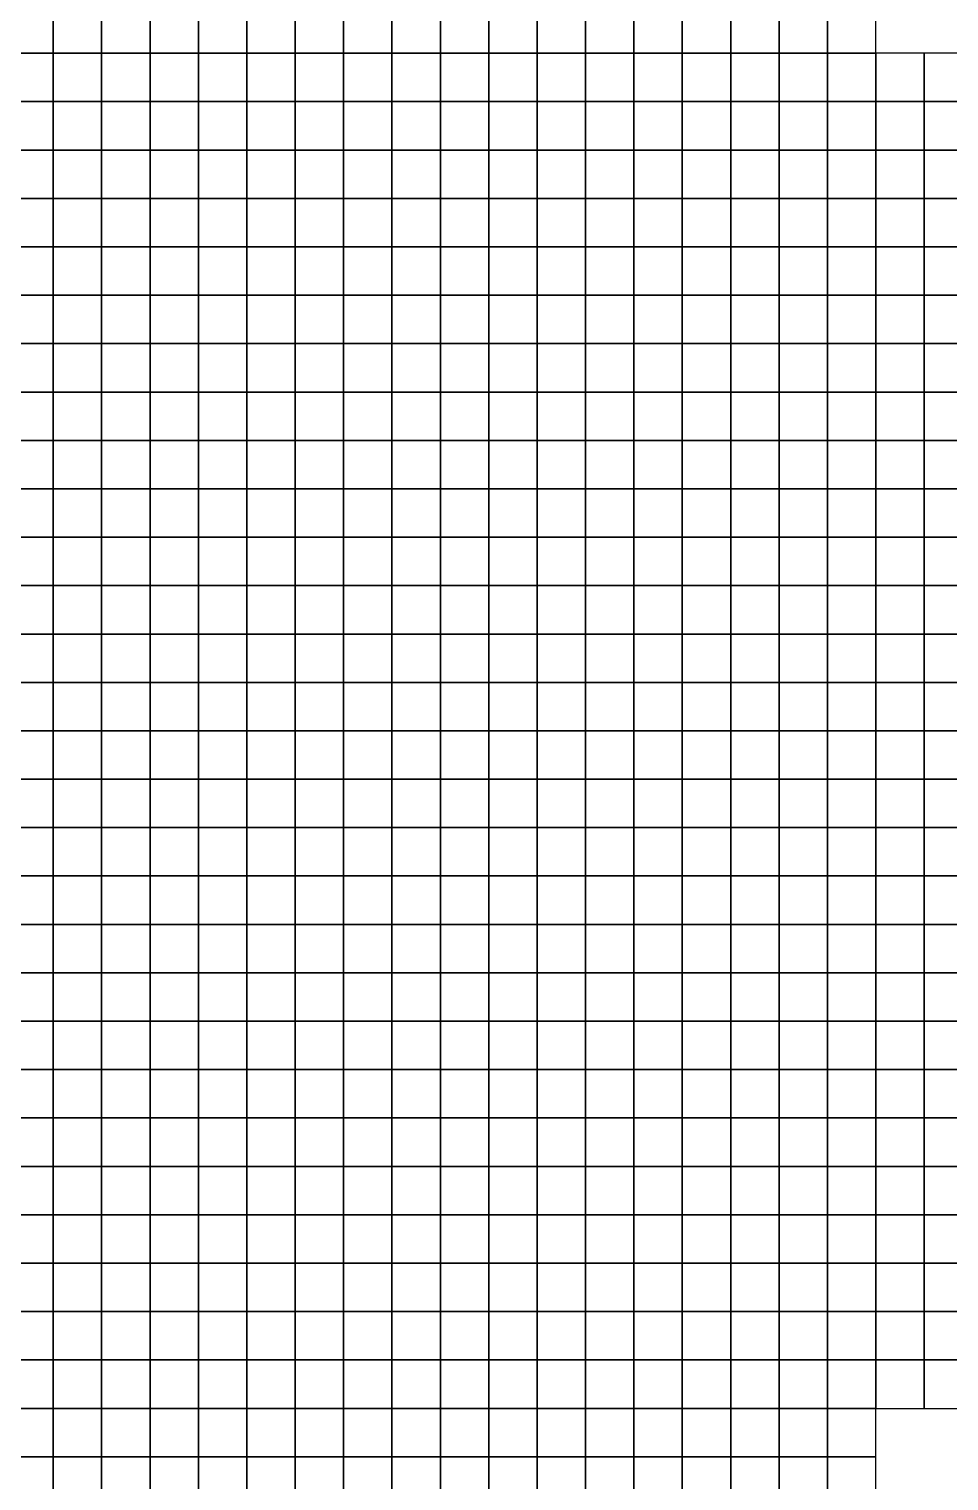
# Model space of a CAD drawing. Extents: x -2.8 to 74.5, y -0.2 to 18.4.
# Drawn here: x 14.27 to 18.07, y 5.9 to 11.9 of the extents above; entities that cross this region are included whole.
import ezdxf

# ---------------------------------------------------------------- set-up
doc = ezdxf.new("R2010")
doc.units = 0
doc.header["$MEASUREMENT"] = 0
doc.layers.add('layer_elements', color=7, linetype='Continuous')

msp = doc.modelspace()

# ---------------------------------------------------------------- linework, layer by layer
at = {"layer": 'layer_elements', "color": 171, "true_color": 0x8080ff}
for points in [[(14.17, 11.8), (14.37, 11.8), (14.37, 12), (14.17, 12)], [(14.37, 11.8), (14.57, 11.8), (14.57, 12), (14.37, 12)], [(14.57, 11.8), (14.77, 11.8), (14.77, 12), (14.57, 12)], [(14.77, 11.8), (14.97, 11.8), (14.97, 12), (14.77, 12)], [(14.97, 11.8), (15.17, 11.8), (15.17, 12), (14.97, 12)], [(15.17, 11.8), (15.37, 11.8), (15.37, 12), (15.17, 12)], [(15.37, 11.8), (15.57, 11.8), (15.57, 12), (15.37, 12)], [(15.57, 11.8), (15.77, 11.8), (15.77, 12), (15.57, 12)], [(15.77, 11.8), (15.97, 11.8), (15.97, 12), (15.77, 12)], [(15.97, 11.8), (16.17, 11.8), (16.17, 12), (15.97, 12)], [(16.17, 11.8), (16.37, 11.8), (16.37, 12), (16.17, 12)], [(16.37, 11.8), (16.57, 11.8), (16.57, 12), (16.37, 12)], [(16.57, 11.8), (16.77, 11.8), (16.77, 12), (16.57, 12)], [(16.77, 11.8), (16.97, 11.8), (16.97, 12), (16.77, 12)], [(14.17, 11.6), (14.37, 11.6), (14.37, 11.8), (14.17, 11.8)], [(14.37, 11.6), (14.57, 11.6), (14.57, 11.8), (14.37, 11.8)], [(14.57, 11.6), (14.77, 11.6), (14.77, 11.8), (14.57, 11.8)], [(14.77, 11.6), (14.97, 11.6), (14.97, 11.8), (14.77, 11.8)], [(14.97, 11.6), (15.17, 11.6), (15.17, 11.8), (14.97, 11.8)], [(15.17, 11.6), (15.37, 11.6), (15.37, 11.8), (15.17, 11.8)], [(15.37, 11.6), (15.57, 11.6), (15.57, 11.8), (15.37, 11.8)], [(15.57, 11.6), (15.77, 11.6), (15.77, 11.8), (15.57, 11.8)], [(15.77, 11.6), (15.97, 11.6), (15.97, 11.8), (15.77, 11.8)], [(15.97, 11.6), (16.17, 11.6), (16.17, 11.8), (15.97, 11.8)], [(16.17, 11.6), (16.37, 11.6), (16.37, 11.8), (16.17, 11.8)], [(16.37, 11.6), (16.57, 11.6), (16.57, 11.8), (16.37, 11.8)], [(16.57, 11.6), (16.77, 11.6), (16.77, 11.8), (16.57, 11.8)], [(16.77, 11.6), (16.97, 11.6), (16.97, 11.8), (16.77, 11.8)], [(14.17, 11.4), (14.37, 11.4), (14.37, 11.6), (14.17, 11.6)], [(14.37, 11.4), (14.57, 11.4), (14.57, 11.6), (14.37, 11.6)], [(14.57, 11.4), (14.77, 11.4), (14.77, 11.6), (14.57, 11.6)], [(14.77, 11.4), (14.97, 11.4), (14.97, 11.6), (14.77, 11.6)], [(14.97, 11.4), (15.17, 11.4), (15.17, 11.6), (14.97, 11.6)], [(15.17, 11.4), (15.37, 11.4), (15.37, 11.6), (15.17, 11.6)], [(15.37, 11.4), (15.57, 11.4), (15.57, 11.6), (15.37, 11.6)], [(15.57, 11.4), (15.77, 11.4), (15.77, 11.6), (15.57, 11.6)], [(15.77, 11.4), (15.97, 11.4), (15.97, 11.6), (15.77, 11.6)], [(15.97, 11.4), (16.17, 11.4), (16.17, 11.6), (15.97, 11.6)], [(16.17, 11.4), (16.37, 11.4), (16.37, 11.6), (16.17, 11.6)], [(16.37, 11.4), (16.57, 11.4), (16.57, 11.6), (16.37, 11.6)], [(16.57, 11.4), (16.77, 11.4), (16.77, 11.6), (16.57, 11.6)], [(16.77, 11.4), (16.97, 11.4), (16.97, 11.6), (16.77, 11.6)], [(14.17, 11.2), (14.37, 11.2), (14.37, 11.4), (14.17, 11.4)], [(14.37, 11.2), (14.57, 11.2), (14.57, 11.4), (14.37, 11.4)], [(14.57, 11.2), (14.77, 11.2), (14.77, 11.4), (14.57, 11.4)], [(14.77, 11.2), (14.97, 11.2), (14.97, 11.4), (14.77, 11.4)], [(14.97, 11.2), (15.17, 11.2), (15.17, 11.4), (14.97, 11.4)], [(15.17, 11.2), (15.37, 11.2), (15.37, 11.4), (15.17, 11.4)], [(15.37, 11.2), (15.57, 11.2), (15.57, 11.4), (15.37, 11.4)], [(15.57, 11.2), (15.77, 11.2), (15.77, 11.4), (15.57, 11.4)], [(15.77, 11.2), (15.97, 11.2), (15.97, 11.4), (15.77, 11.4)], [(15.97, 11.2), (16.17, 11.2), (16.17, 11.4), (15.97, 11.4)], [(16.17, 11.2), (16.37, 11.2), (16.37, 11.4), (16.17, 11.4)], [(16.37, 11.2), (16.57, 11.2), (16.57, 11.4), (16.37, 11.4)], [(16.57, 11.2), (16.77, 11.2), (16.77, 11.4), (16.57, 11.4)], [(16.77, 11.2), (16.97, 11.2), (16.97, 11.4), (16.77, 11.4)], [(14.17, 11), (14.37, 11), (14.37, 11.2), (14.17, 11.2)], [(14.37, 11), (14.57, 11), (14.57, 11.2), (14.37, 11.2)], [(14.57, 11), (14.77, 11), (14.77, 11.2), (14.57, 11.2)], [(14.77, 11), (14.97, 11), (14.97, 11.2), (14.77, 11.2)], [(14.97, 11), (15.17, 11), (15.17, 11.2), (14.97, 11.2)], [(15.17, 11), (15.37, 11), (15.37, 11.2), (15.17, 11.2)], [(15.37, 11), (15.57, 11), (15.57, 11.2), (15.37, 11.2)], [(15.57, 11), (15.77, 11), (15.77, 11.2), (15.57, 11.2)], [(15.77, 11), (15.97, 11), (15.97, 11.2), (15.77, 11.2)], [(15.97, 11), (16.17, 11), (16.17, 11.2), (15.97, 11.2)], [(16.17, 11), (16.37, 11), (16.37, 11.2), (16.17, 11.2)], [(16.37, 11), (16.57, 11), (16.57, 11.2), (16.37, 11.2)], [(16.57, 11), (16.77, 11), (16.77, 11.2), (16.57, 11.2)], [(16.77, 11), (16.97, 11), (16.97, 11.2), (16.77, 11.2)], [(14.17, 10.8), (14.37, 10.8), (14.37, 11), (14.17, 11)], [(14.37, 10.8), (14.57, 10.8), (14.57, 11), (14.37, 11)], [(14.57, 10.8), (14.77, 10.8), (14.77, 11), (14.57, 11)], [(14.77, 10.8), (14.97, 10.8), (14.97, 11), (14.77, 11)], [(14.97, 10.8), (15.17, 10.8), (15.17, 11), (14.97, 11)], [(15.17, 10.8), (15.37, 10.8), (15.37, 11), (15.17, 11)], [(15.37, 10.8), (15.57, 10.8), (15.57, 11), (15.37, 11)], [(15.57, 10.8), (15.77, 10.8), (15.77, 11), (15.57, 11)], [(15.77, 10.8), (15.97, 10.8), (15.97, 11), (15.77, 11)], [(15.97, 10.8), (16.17, 10.8), (16.17, 11), (15.97, 11)], [(16.17, 10.8), (16.37, 10.8), (16.37, 11), (16.17, 11)], [(16.37, 10.8), (16.57, 10.8), (16.57, 11), (16.37, 11)], [(16.57, 10.8), (16.77, 10.8), (16.77, 11), (16.57, 11)], [(16.77, 10.8), (16.97, 10.8), (16.97, 11), (16.77, 11)], [(16.97, 10.8), (17.17, 10.8), (17.17, 11), (16.97, 11)], [(14.17, 10.6), (14.37, 10.6), (14.37, 10.8), (14.17, 10.8)], [(14.37, 10.6), (14.57, 10.6), (14.57, 10.8), (14.37, 10.8)], [(14.57, 10.6), (14.77, 10.6), (14.77, 10.8), (14.57, 10.8)], [(14.77, 10.6), (14.97, 10.6), (14.97, 10.8), (14.77, 10.8)], [(14.97, 10.6), (15.17, 10.6), (15.17, 10.8), (14.97, 10.8)], [(15.17, 10.6), (15.37, 10.6), (15.37, 10.8), (15.17, 10.8)], [(15.37, 10.6), (15.57, 10.6), (15.57, 10.8), (15.37, 10.8)], [(15.57, 10.6), (15.77, 10.6), (15.77, 10.8), (15.57, 10.8)], [(15.77, 10.6), (15.97, 10.6), (15.97, 10.8), (15.77, 10.8)], [(15.97, 10.6), (16.17, 10.6), (16.17, 10.8), (15.97, 10.8)], [(16.17, 10.6), (16.37, 10.6), (16.37, 10.8), (16.17, 10.8)], [(16.37, 10.6), (16.57, 10.6), (16.57, 10.8), (16.37, 10.8)], [(16.57, 10.6), (16.77, 10.6), (16.77, 10.8), (16.57, 10.8)], [(16.77, 10.6), (16.97, 10.6), (16.97, 10.8), (16.77, 10.8)], [(16.97, 10.6), (17.17, 10.6), (17.17, 10.8), (16.97, 10.8)], [(14.17, 10.4), (14.37, 10.4), (14.37, 10.6), (14.17, 10.6)], [(14.37, 10.4), (14.57, 10.4), (14.57, 10.6), (14.37, 10.6)], [(14.57, 10.4), (14.77, 10.4), (14.77, 10.6), (14.57, 10.6)], [(14.77, 10.4), (14.97, 10.4), (14.97, 10.6), (14.77, 10.6)], [(14.97, 10.4), (15.17, 10.4), (15.17, 10.6), (14.97, 10.6)], [(15.17, 10.4), (15.37, 10.4), (15.37, 10.6), (15.17, 10.6)], [(15.37, 10.4), (15.57, 10.4), (15.57, 10.6), (15.37, 10.6)], [(15.57, 10.4), (15.77, 10.4), (15.77, 10.6), (15.57, 10.6)], [(15.77, 10.4), (15.97, 10.4), (15.97, 10.6), (15.77, 10.6)], [(15.97, 10.4), (16.17, 10.4), (16.17, 10.6), (15.97, 10.6)], [(16.17, 10.4), (16.37, 10.4), (16.37, 10.6), (16.17, 10.6)], [(16.37, 10.4), (16.57, 10.4), (16.57, 10.6), (16.37, 10.6)], [(16.57, 10.4), (16.77, 10.4), (16.77, 10.6), (16.57, 10.6)], [(16.77, 10.4), (16.97, 10.4), (16.97, 10.6), (16.77, 10.6)], [(16.97, 10.4), (17.17, 10.4), (17.17, 10.6), (16.97, 10.6)], [(17.17, 10.4), (17.37, 10.4), (17.37, 10.6), (17.17, 10.6)], [(17.37, 10.4), (17.57, 10.4), (17.57, 10.6), (17.37, 10.6)], [(17.57, 10.4), (17.77, 10.4), (17.77, 10.6), (17.57, 10.6)], [(17.77, 10.4), (17.97, 10.4), (17.97, 10.6), (17.77, 10.6)], [(17.97, 10.4), (18.17, 10.4), (18.17, 10.6), (17.97, 10.6)], [(14.17, 10.2), (14.37, 10.2), (14.37, 10.4), (14.17, 10.4)], [(14.37, 10.2), (14.57, 10.2), (14.57, 10.4), (14.37, 10.4)], [(14.57, 10.2), (14.77, 10.2), (14.77, 10.4), (14.57, 10.4)], [(14.77, 10.2), (14.97, 10.2), (14.97, 10.4), (14.77, 10.4)], [(14.97, 10.2), (15.17, 10.2), (15.17, 10.4), (14.97, 10.4)], [(15.17, 10.2), (15.37, 10.2), (15.37, 10.4), (15.17, 10.4)], [(15.37, 10.2), (15.57, 10.2), (15.57, 10.4), (15.37, 10.4)], [(15.57, 10.2), (15.77, 10.2), (15.77, 10.4), (15.57, 10.4)], [(15.77, 10.2), (15.97, 10.2), (15.97, 10.4), (15.77, 10.4)], [(15.97, 10.2), (16.17, 10.2), (16.17, 10.4), (15.97, 10.4)], [(16.17, 10.2), (16.37, 10.2), (16.37, 10.4), (16.17, 10.4)], [(16.37, 10.2), (16.57, 10.2), (16.57, 10.4), (16.37, 10.4)], [(16.57, 10.2), (16.77, 10.2), (16.77, 10.4), (16.57, 10.4)], [(16.77, 10.2), (16.97, 10.2), (16.97, 10.4), (16.77, 10.4)], [(16.97, 10.2), (17.17, 10.2), (17.17, 10.4), (16.97, 10.4)], [(17.17, 10.2), (17.37, 10.2), (17.37, 10.4), (17.17, 10.4)], [(17.37, 10.2), (17.57, 10.2), (17.57, 10.4), (17.37, 10.4)], [(17.57, 10.2), (17.77, 10.2), (17.77, 10.4), (17.57, 10.4)], [(17.77, 10.2), (17.97, 10.2), (17.97, 10.4), (17.77, 10.4)], [(17.97, 10.2), (18.17, 10.2), (18.17, 10.4), (17.97, 10.4)], [(14.17, 10), (14.37, 10), (14.37, 10.2), (14.17, 10.2)], [(14.37, 10), (14.57, 10), (14.57, 10.2), (14.37, 10.2)], [(14.57, 10), (14.77, 10), (14.77, 10.2), (14.57, 10.2)], [(14.77, 10), (14.97, 10), (14.97, 10.2), (14.77, 10.2)], [(14.97, 10), (15.17, 10), (15.17, 10.2), (14.97, 10.2)], [(15.17, 10), (15.37, 10), (15.37, 10.2), (15.17, 10.2)], [(15.37, 10), (15.57, 10), (15.57, 10.2), (15.37, 10.2)], [(15.57, 10), (15.77, 10), (15.77, 10.2), (15.57, 10.2)], [(15.77, 10), (15.97, 10), (15.97, 10.2), (15.77, 10.2)], [(15.97, 10), (16.17, 10), (16.17, 10.2), (15.97, 10.2)], [(16.17, 10), (16.37, 10), (16.37, 10.2), (16.17, 10.2)], [(16.37, 10), (16.57, 10), (16.57, 10.2), (16.37, 10.2)], [(16.57, 10), (16.77, 10), (16.77, 10.2), (16.57, 10.2)], [(16.77, 10), (16.97, 10), (16.97, 10.2), (16.77, 10.2)], [(16.97, 10), (17.17, 10), (17.17, 10.2), (16.97, 10.2)], [(17.17, 10), (17.37, 10), (17.37, 10.2), (17.17, 10.2)], [(17.37, 10), (17.57, 10), (17.57, 10.2), (17.37, 10.2)], [(17.57, 10), (17.77, 10), (17.77, 10.2), (17.57, 10.2)], [(17.77, 10), (17.97, 10), (17.97, 10.2), (17.77, 10.2)], [(17.97, 10), (18.17, 10), (18.17, 10.2), (17.97, 10.2)], [(14.17, 9.8), (14.37, 9.8), (14.37, 10), (14.17, 10)], [(14.37, 9.8), (14.57, 9.8), (14.57, 10), (14.37, 10)], [(14.57, 9.8), (14.77, 9.8), (14.77, 10), (14.57, 10)], [(14.77, 9.8), (14.97, 9.8), (14.97, 10), (14.77, 10)], [(14.97, 9.8), (15.17, 9.8), (15.17, 10), (14.97, 10)], [(15.17, 9.8), (15.37, 9.8), (15.37, 10), (15.17, 10)], [(15.37, 9.8), (15.57, 9.8), (15.57, 10), (15.37, 10)], [(15.57, 9.8), (15.77, 9.8), (15.77, 10), (15.57, 10)], [(15.77, 9.8), (15.97, 9.8), (15.97, 10), (15.77, 10)], [(15.97, 9.8), (16.17, 9.8), (16.17, 10), (15.97, 10)], [(16.17, 9.8), (16.37, 9.8), (16.37, 10), (16.17, 10)], [(16.37, 9.8), (16.57, 9.8), (16.57, 10), (16.37, 10)], [(16.57, 9.8), (16.77, 9.8), (16.77, 10), (16.57, 10)], [(16.77, 9.8), (16.97, 9.8), (16.97, 10), (16.77, 10)], [(16.97, 9.8), (17.17, 9.8), (17.17, 10), (16.97, 10)], [(17.17, 9.8), (17.37, 9.8), (17.37, 10), (17.17, 10)], [(17.37, 9.8), (17.57, 9.8), (17.57, 10), (17.37, 10)], [(17.57, 9.8), (17.77, 9.8), (17.77, 10), (17.57, 10)], [(17.77, 9.8), (17.97, 9.8), (17.97, 10), (17.77, 10)], [(17.97, 9.8), (18.17, 9.8), (18.17, 10), (17.97, 10)], [(14.17, 9.6), (14.37, 9.6), (14.37, 9.8), (14.17, 9.8)], [(14.37, 9.6), (14.57, 9.6), (14.57, 9.8), (14.37, 9.8)], [(14.57, 9.6), (14.77, 9.6), (14.77, 9.8), (14.57, 9.8)], [(14.77, 9.6), (14.97, 9.6), (14.97, 9.8), (14.77, 9.8)], [(14.97, 9.6), (15.17, 9.6), (15.17, 9.8), (14.97, 9.8)], [(15.17, 9.6), (15.37, 9.6), (15.37, 9.8), (15.17, 9.8)], [(15.37, 9.6), (15.57, 9.6), (15.57, 9.8), (15.37, 9.8)], [(15.57, 9.6), (15.77, 9.6), (15.77, 9.8), (15.57, 9.8)], [(15.77, 9.6), (15.97, 9.6), (15.97, 9.8), (15.77, 9.8)], [(15.97, 9.6), (16.17, 9.6), (16.17, 9.8), (15.97, 9.8)], [(16.17, 9.6), (16.37, 9.6), (16.37, 9.8), (16.17, 9.8)], [(16.37, 9.6), (16.57, 9.6), (16.57, 9.8), (16.37, 9.8)], [(16.57, 9.6), (16.77, 9.6), (16.77, 9.8), (16.57, 9.8)], [(16.77, 9.6), (16.97, 9.6), (16.97, 9.8), (16.77, 9.8)], [(16.97, 9.6), (17.17, 9.6), (17.17, 9.8), (16.97, 9.8)], [(17.17, 9.6), (17.37, 9.6), (17.37, 9.8), (17.17, 9.8)], [(17.37, 9.6), (17.57, 9.6), (17.57, 9.8), (17.37, 9.8)], [(17.57, 9.6), (17.77, 9.6), (17.77, 9.8), (17.57, 9.8)], [(17.77, 9.6), (17.97, 9.6), (17.97, 9.8), (17.77, 9.8)], [(17.97, 9.6), (18.17, 9.6), (18.17, 9.8), (17.97, 9.8)], [(14.17, 9.4), (14.37, 9.4), (14.37, 9.6), (14.17, 9.6)], [(14.37, 9.4), (14.57, 9.4), (14.57, 9.6), (14.37, 9.6)], [(14.57, 9.4), (14.77, 9.4), (14.77, 9.6), (14.57, 9.6)], [(14.77, 9.4), (14.97, 9.4), (14.97, 9.6), (14.77, 9.6)], [(14.97, 9.4), (15.17, 9.4), (15.17, 9.6), (14.97, 9.6)], [(15.17, 9.4), (15.37, 9.4), (15.37, 9.6), (15.17, 9.6)], [(15.37, 9.4), (15.57, 9.4), (15.57, 9.6), (15.37, 9.6)], [(15.57, 9.4), (15.77, 9.4), (15.77, 9.6), (15.57, 9.6)], [(15.77, 9.4), (15.97, 9.4), (15.97, 9.6), (15.77, 9.6)], [(15.97, 9.4), (16.17, 9.4), (16.17, 9.6), (15.97, 9.6)], [(16.17, 9.4), (16.37, 9.4), (16.37, 9.6), (16.17, 9.6)], [(16.37, 9.4), (16.57, 9.4), (16.57, 9.6), (16.37, 9.6)], [(16.57, 9.4), (16.77, 9.4), (16.77, 9.6), (16.57, 9.6)], [(16.77, 9.4), (16.97, 9.4), (16.97, 9.6), (16.77, 9.6)], [(16.97, 9.4), (17.17, 9.4), (17.17, 9.6), (16.97, 9.6)], [(17.17, 9.4), (17.37, 9.4), (17.37, 9.6), (17.17, 9.6)], [(17.37, 9.4), (17.57, 9.4), (17.57, 9.6), (17.37, 9.6)], [(17.57, 9.4), (17.77, 9.4), (17.77, 9.6), (17.57, 9.6)], [(17.77, 9.4), (17.97, 9.4), (17.97, 9.6), (17.77, 9.6)], [(17.97, 9.4), (18.17, 9.4), (18.17, 9.6), (17.97, 9.6)], [(14.17, 9.2), (14.37, 9.2), (14.37, 9.4), (14.17, 9.4)], [(14.37, 9.2), (14.57, 9.2), (14.57, 9.4), (14.37, 9.4)], [(14.57, 9.2), (14.77, 9.2), (14.77, 9.4), (14.57, 9.4)], [(14.77, 9.2), (14.97, 9.2), (14.97, 9.4), (14.77, 9.4)], [(14.97, 9.2), (15.17, 9.2), (15.17, 9.4), (14.97, 9.4)], [(15.17, 9.2), (15.37, 9.2), (15.37, 9.4), (15.17, 9.4)], [(15.37, 9.2), (15.57, 9.2), (15.57, 9.4), (15.37, 9.4)], [(15.57, 9.2), (15.77, 9.2), (15.77, 9.4), (15.57, 9.4)], [(15.77, 9.2), (15.97, 9.2), (15.97, 9.4), (15.77, 9.4)], [(15.97, 9.2), (16.17, 9.2), (16.17, 9.4), (15.97, 9.4)], [(16.17, 9.2), (16.37, 9.2), (16.37, 9.4), (16.17, 9.4)], [(16.37, 9.2), (16.57, 9.2), (16.57, 9.4), (16.37, 9.4)], [(16.57, 9.2), (16.77, 9.2), (16.77, 9.4), (16.57, 9.4)], [(16.77, 9.2), (16.97, 9.2), (16.97, 9.4), (16.77, 9.4)], [(16.97, 9.2), (17.17, 9.2), (17.17, 9.4), (16.97, 9.4)], [(17.17, 9.2), (17.37, 9.2), (17.37, 9.4), (17.17, 9.4)], [(17.37, 9.2), (17.57, 9.2), (17.57, 9.4), (17.37, 9.4)], [(17.57, 9.2), (17.77, 9.2), (17.77, 9.4), (17.57, 9.4)], [(17.77, 9.2), (17.97, 9.2), (17.97, 9.4), (17.77, 9.4)], [(17.97, 9.2), (18.17, 9.2), (18.17, 9.4), (17.97, 9.4)], [(14.17, 9), (14.37, 9), (14.37, 9.2), (14.17, 9.2)], [(14.37, 9), (14.57, 9), (14.57, 9.2), (14.37, 9.2)], [(14.57, 9), (14.77, 9), (14.77, 9.2), (14.57, 9.2)], [(14.77, 9), (14.97, 9), (14.97, 9.2), (14.77, 9.2)], [(14.97, 9), (15.17, 9), (15.17, 9.2), (14.97, 9.2)], [(15.17, 9), (15.37, 9), (15.37, 9.2), (15.17, 9.2)], [(15.37, 9), (15.57, 9), (15.57, 9.2), (15.37, 9.2)], [(15.57, 9), (15.77, 9), (15.77, 9.2), (15.57, 9.2)], [(15.77, 9), (15.97, 9), (15.97, 9.2), (15.77, 9.2)], [(15.97, 9), (16.17, 9), (16.17, 9.2), (15.97, 9.2)], [(16.17, 9), (16.37, 9), (16.37, 9.2), (16.17, 9.2)], [(16.37, 9), (16.57, 9), (16.57, 9.2), (16.37, 9.2)], [(16.57, 9), (16.77, 9), (16.77, 9.2), (16.57, 9.2)], [(16.77, 9), (16.97, 9), (16.97, 9.2), (16.77, 9.2)], [(16.97, 9), (17.17, 9), (17.17, 9.2), (16.97, 9.2)], [(17.17, 9), (17.37, 9), (17.37, 9.2), (17.17, 9.2)], [(17.37, 9), (17.57, 9), (17.57, 9.2), (17.37, 9.2)], [(17.57, 9), (17.77, 9), (17.77, 9.2), (17.57, 9.2)], [(17.77, 9), (17.97, 9), (17.97, 9.2), (17.77, 9.2)], [(17.97, 9), (18.17, 9), (18.17, 9.2), (17.97, 9.2)], [(14.17, 8.8), (14.37, 8.8), (14.37, 9), (14.17, 9)], [(14.37, 8.8), (14.57, 8.8), (14.57, 9), (14.37, 9)], [(14.57, 8.8), (14.77, 8.8), (14.77, 9), (14.57, 9)], [(14.77, 8.8), (14.97, 8.8), (14.97, 9), (14.77, 9)], [(14.97, 8.8), (15.17, 8.8), (15.17, 9), (14.97, 9)], [(15.17, 8.8), (15.37, 8.8), (15.37, 9), (15.17, 9)], [(15.37, 8.8), (15.57, 8.8), (15.57, 9), (15.37, 9)], [(15.57, 8.8), (15.77, 8.8), (15.77, 9), (15.57, 9)], [(15.77, 8.8), (15.97, 8.8), (15.97, 9), (15.77, 9)], [(15.97, 8.8), (16.17, 8.8), (16.17, 9), (15.97, 9)], [(16.17, 8.8), (16.37, 8.8), (16.37, 9), (16.17, 9)], [(16.37, 8.8), (16.57, 8.8), (16.57, 9), (16.37, 9)], [(16.57, 8.8), (16.77, 8.8), (16.77, 9), (16.57, 9)], [(16.77, 8.8), (16.97, 8.8), (16.97, 9), (16.77, 9)], [(16.97, 8.8), (17.17, 8.8), (17.17, 9), (16.97, 9)], [(17.17, 8.8), (17.37, 8.8), (17.37, 9), (17.17, 9)], [(17.37, 8.8), (17.57, 8.8), (17.57, 9), (17.37, 9)], [(17.57, 8.8), (17.77, 8.8), (17.77, 9), (17.57, 9)], [(17.77, 8.8), (17.97, 8.8), (17.97, 9), (17.77, 9)], [(17.97, 8.8), (18.17, 8.8), (18.17, 9), (17.97, 9)], [(14.17, 8.6), (14.37, 8.6), (14.37, 8.8), (14.17, 8.8)], [(14.37, 8.6), (14.57, 8.6), (14.57, 8.8), (14.37, 8.8)], [(14.57, 8.6), (14.77, 8.6), (14.77, 8.8), (14.57, 8.8)], [(14.77, 8.6), (14.97, 8.6), (14.97, 8.8), (14.77, 8.8)], [(14.97, 8.6), (15.17, 8.6), (15.17, 8.8), (14.97, 8.8)], [(15.17, 8.6), (15.37, 8.6), (15.37, 8.8), (15.17, 8.8)], [(15.37, 8.6), (15.57, 8.6), (15.57, 8.8), (15.37, 8.8)], [(15.57, 8.6), (15.77, 8.6), (15.77, 8.8), (15.57, 8.8)], [(15.77, 8.6), (15.97, 8.6), (15.97, 8.8), (15.77, 8.8)], [(15.97, 8.6), (16.17, 8.6), (16.17, 8.8), (15.97, 8.8)], [(16.17, 8.6), (16.37, 8.6), (16.37, 8.8), (16.17, 8.8)], [(16.37, 8.6), (16.57, 8.6), (16.57, 8.8), (16.37, 8.8)], [(16.57, 8.6), (16.77, 8.6), (16.77, 8.8), (16.57, 8.8)], [(16.77, 8.6), (16.97, 8.6), (16.97, 8.8), (16.77, 8.8)], [(16.97, 8.6), (17.17, 8.6), (17.17, 8.8), (16.97, 8.8)], [(17.17, 8.6), (17.37, 8.6), (17.37, 8.8), (17.17, 8.8)], [(17.37, 8.6), (17.57, 8.6), (17.57, 8.8), (17.37, 8.8)], [(17.57, 8.6), (17.77, 8.6), (17.77, 8.8), (17.57, 8.8)], [(17.77, 8.6), (17.97, 8.6), (17.97, 8.8), (17.77, 8.8)], [(17.97, 8.6), (18.17, 8.6), (18.17, 8.8), (17.97, 8.8)], [(14.17, 8.4), (14.37, 8.4), (14.37, 8.6), (14.17, 8.6)], [(14.37, 8.4), (14.57, 8.4), (14.57, 8.6), (14.37, 8.6)], [(14.57, 8.4), (14.77, 8.4), (14.77, 8.6), (14.57, 8.6)], [(14.77, 8.4), (14.97, 8.4), (14.97, 8.6), (14.77, 8.6)], [(14.97, 8.4), (15.17, 8.4), (15.17, 8.6), (14.97, 8.6)], [(15.17, 8.4), (15.37, 8.4), (15.37, 8.6), (15.17, 8.6)], [(15.37, 8.4), (15.57, 8.4), (15.57, 8.6), (15.37, 8.6)], [(15.57, 8.4), (15.77, 8.4), (15.77, 8.6), (15.57, 8.6)], [(15.77, 8.4), (15.97, 8.4), (15.97, 8.6), (15.77, 8.6)], [(15.97, 8.4), (16.17, 8.4), (16.17, 8.6), (15.97, 8.6)], [(16.17, 8.4), (16.37, 8.4), (16.37, 8.6), (16.17, 8.6)], [(16.37, 8.4), (16.57, 8.4), (16.57, 8.6), (16.37, 8.6)], [(16.57, 8.4), (16.77, 8.4), (16.77, 8.6), (16.57, 8.6)], [(16.77, 8.4), (16.97, 8.4), (16.97, 8.6), (16.77, 8.6)], [(16.97, 8.4), (17.17, 8.4), (17.17, 8.6), (16.97, 8.6)], [(17.17, 8.4), (17.37, 8.4), (17.37, 8.6), (17.17, 8.6)], [(17.37, 8.4), (17.57, 8.4), (17.57, 8.6), (17.37, 8.6)], [(17.57, 8.4), (17.77, 8.4), (17.77, 8.6), (17.57, 8.6)], [(17.77, 8.4), (17.97, 8.4), (17.97, 8.6), (17.77, 8.6)], [(17.97, 8.4), (18.17, 8.4), (18.17, 8.6), (17.97, 8.6)], [(14.17, 8.2), (14.37, 8.2), (14.37, 8.4), (14.17, 8.4)], [(14.37, 8.2), (14.57, 8.2), (14.57, 8.4), (14.37, 8.4)], [(14.57, 8.2), (14.77, 8.2), (14.77, 8.4), (14.57, 8.4)], [(14.77, 8.2), (14.97, 8.2), (14.97, 8.4), (14.77, 8.4)], [(14.97, 8.2), (15.17, 8.2), (15.17, 8.4), (14.97, 8.4)], [(15.17, 8.2), (15.37, 8.2), (15.37, 8.4), (15.17, 8.4)], [(15.37, 8.2), (15.57, 8.2), (15.57, 8.4), (15.37, 8.4)], [(15.57, 8.2), (15.77, 8.2), (15.77, 8.4), (15.57, 8.4)], [(15.77, 8.2), (15.97, 8.2), (15.97, 8.4), (15.77, 8.4)], [(15.97, 8.2), (16.17, 8.2), (16.17, 8.4), (15.97, 8.4)], [(16.17, 8.2), (16.37, 8.2), (16.37, 8.4), (16.17, 8.4)], [(16.37, 8.2), (16.57, 8.2), (16.57, 8.4), (16.37, 8.4)], [(16.57, 8.2), (16.77, 8.2), (16.77, 8.4), (16.57, 8.4)], [(16.77, 8.2), (16.97, 8.2), (16.97, 8.4), (16.77, 8.4)], [(16.97, 8.2), (17.17, 8.2), (17.17, 8.4), (16.97, 8.4)], [(17.17, 8.2), (17.37, 8.2), (17.37, 8.4), (17.17, 8.4)], [(17.37, 8.2), (17.57, 8.2), (17.57, 8.4), (17.37, 8.4)], [(17.57, 8.2), (17.77, 8.2), (17.77, 8.4), (17.57, 8.4)], [(17.77, 8.2), (17.97, 8.2), (17.97, 8.4), (17.77, 8.4)], [(17.97, 8.2), (18.17, 8.2), (18.17, 8.4), (17.97, 8.4)], [(14.17, 8), (14.37, 8), (14.37, 8.2), (14.17, 8.2)], [(14.37, 8), (14.57, 8), (14.57, 8.2), (14.37, 8.2)], [(14.57, 8), (14.77, 8), (14.77, 8.2), (14.57, 8.2)], [(14.77, 8), (14.97, 8), (14.97, 8.2), (14.77, 8.2)], [(14.97, 8), (15.17, 8), (15.17, 8.2), (14.97, 8.2)], [(15.17, 8), (15.37, 8), (15.37, 8.2), (15.17, 8.2)], [(15.37, 8), (15.57, 8), (15.57, 8.2), (15.37, 8.2)], [(15.57, 8), (15.77, 8), (15.77, 8.2), (15.57, 8.2)], [(15.77, 8), (15.97, 8), (15.97, 8.2), (15.77, 8.2)], [(15.97, 8), (16.17, 8), (16.17, 8.2), (15.97, 8.2)], [(16.17, 8), (16.37, 8), (16.37, 8.2), (16.17, 8.2)], [(16.37, 8), (16.57, 8), (16.57, 8.2), (16.37, 8.2)], [(16.57, 8), (16.77, 8), (16.77, 8.2), (16.57, 8.2)], [(16.77, 8), (16.97, 8), (16.97, 8.2), (16.77, 8.2)], [(16.97, 8), (17.17, 8), (17.17, 8.2), (16.97, 8.2)], [(17.17, 8), (17.37, 8), (17.37, 8.2), (17.17, 8.2)], [(17.37, 8), (17.57, 8), (17.57, 8.2), (17.37, 8.2)], [(17.57, 8), (17.77, 8), (17.77, 8.2), (17.57, 8.2)], [(17.77, 8), (17.97, 8), (17.97, 8.2), (17.77, 8.2)], [(17.97, 8), (18.17, 8), (18.17, 8.2), (17.97, 8.2)], [(14.17, 7.8), (14.37, 7.8), (14.37, 8), (14.17, 8)], [(14.37, 7.8), (14.57, 7.8), (14.57, 8), (14.37, 8)], [(14.57, 7.8), (14.77, 7.8), (14.77, 8), (14.57, 8)], [(14.77, 7.8), (14.97, 7.8), (14.97, 8), (14.77, 8)], [(14.97, 7.8), (15.17, 7.8), (15.17, 8), (14.97, 8)], [(15.17, 7.8), (15.37, 7.8), (15.37, 8), (15.17, 8)], [(15.37, 7.8), (15.57, 7.8), (15.57, 8), (15.37, 8)], [(15.57, 7.8), (15.77, 7.8), (15.77, 8), (15.57, 8)], [(15.77, 7.8), (15.97, 7.8), (15.97, 8), (15.77, 8)], [(15.97, 7.8), (16.17, 7.8), (16.17, 8), (15.97, 8)], [(16.17, 7.8), (16.37, 7.8), (16.37, 8), (16.17, 8)], [(16.37, 7.8), (16.57, 7.8), (16.57, 8), (16.37, 8)], [(16.57, 7.8), (16.77, 7.8), (16.77, 8), (16.57, 8)], [(16.77, 7.8), (16.97, 7.8), (16.97, 8), (16.77, 8)], [(16.97, 7.8), (17.17, 7.8), (17.17, 8), (16.97, 8)], [(17.17, 7.8), (17.37, 7.8), (17.37, 8), (17.17, 8)], [(17.37, 7.8), (17.57, 7.8), (17.57, 8), (17.37, 8)], [(17.57, 7.8), (17.77, 7.8), (17.77, 8), (17.57, 8)], [(17.77, 7.8), (17.97, 7.8), (17.97, 8), (17.77, 8)], [(17.97, 7.8), (18.17, 7.8), (18.17, 8), (17.97, 8)], [(14.17, 7.6), (14.37, 7.6), (14.37, 7.8), (14.17, 7.8)], [(14.37, 7.6), (14.57, 7.6), (14.57, 7.8), (14.37, 7.8)], [(14.57, 7.6), (14.77, 7.6), (14.77, 7.8), (14.57, 7.8)], [(14.77, 7.6), (14.97, 7.6), (14.97, 7.8), (14.77, 7.8)], [(14.97, 7.6), (15.17, 7.6), (15.17, 7.8), (14.97, 7.8)], [(15.17, 7.6), (15.37, 7.6), (15.37, 7.8), (15.17, 7.8)], [(15.37, 7.6), (15.57, 7.6), (15.57, 7.8), (15.37, 7.8)], [(15.57, 7.6), (15.77, 7.6), (15.77, 7.8), (15.57, 7.8)], [(15.77, 7.6), (15.97, 7.6), (15.97, 7.8), (15.77, 7.8)], [(15.97, 7.6), (16.17, 7.6), (16.17, 7.8), (15.97, 7.8)], [(16.17, 7.6), (16.37, 7.6), (16.37, 7.8), (16.17, 7.8)], [(16.37, 7.6), (16.57, 7.6), (16.57, 7.8), (16.37, 7.8)], [(16.57, 7.6), (16.77, 7.6), (16.77, 7.8), (16.57, 7.8)], [(16.77, 7.6), (16.97, 7.6), (16.97, 7.8), (16.77, 7.8)], [(16.97, 7.6), (17.17, 7.6), (17.17, 7.8), (16.97, 7.8)], [(17.17, 7.6), (17.37, 7.6), (17.37, 7.8), (17.17, 7.8)], [(17.37, 7.6), (17.57, 7.6), (17.57, 7.8), (17.37, 7.8)], [(17.57, 7.6), (17.77, 7.6), (17.77, 7.8), (17.57, 7.8)], [(17.77, 7.6), (17.97, 7.6), (17.97, 7.8), (17.77, 7.8)], [(17.97, 7.6), (18.17, 7.6), (18.17, 7.8), (17.97, 7.8)], [(14.17, 7.4), (14.37, 7.4), (14.37, 7.6), (14.17, 7.6)], [(14.37, 7.4), (14.57, 7.4), (14.57, 7.6), (14.37, 7.6)], [(14.57, 7.4), (14.77, 7.4), (14.77, 7.6), (14.57, 7.6)], [(14.77, 7.4), (14.97, 7.4), (14.97, 7.6), (14.77, 7.6)], [(14.97, 7.4), (15.17, 7.4), (15.17, 7.6), (14.97, 7.6)], [(15.17, 7.4), (15.37, 7.4), (15.37, 7.6), (15.17, 7.6)], [(15.37, 7.4), (15.57, 7.4), (15.57, 7.6), (15.37, 7.6)], [(15.57, 7.4), (15.77, 7.4), (15.77, 7.6), (15.57, 7.6)], [(15.77, 7.4), (15.97, 7.4), (15.97, 7.6), (15.77, 7.6)], [(15.97, 7.4), (16.17, 7.4), (16.17, 7.6), (15.97, 7.6)], [(16.17, 7.4), (16.37, 7.4), (16.37, 7.6), (16.17, 7.6)], [(16.37, 7.4), (16.57, 7.4), (16.57, 7.6), (16.37, 7.6)], [(16.57, 7.4), (16.77, 7.4), (16.77, 7.6), (16.57, 7.6)], [(16.77, 7.4), (16.97, 7.4), (16.97, 7.6), (16.77, 7.6)], [(16.97, 7.4), (17.17, 7.4), (17.17, 7.6), (16.97, 7.6)], [(17.17, 7.4), (17.37, 7.4), (17.37, 7.6), (17.17, 7.6)], [(17.37, 7.4), (17.57, 7.4), (17.57, 7.6), (17.37, 7.6)], [(17.57, 7.4), (17.77, 7.4), (17.77, 7.6), (17.57, 7.6)], [(17.77, 7.4), (17.97, 7.4), (17.97, 7.6), (17.77, 7.6)], [(17.97, 7.4), (18.17, 7.4), (18.17, 7.6), (17.97, 7.6)], [(14.17, 7.2), (14.37, 7.2), (14.37, 7.4), (14.17, 7.4)], [(14.37, 7.2), (14.57, 7.2), (14.57, 7.4), (14.37, 7.4)], [(14.57, 7.2), (14.77, 7.2), (14.77, 7.4), (14.57, 7.4)], [(14.77, 7.2), (14.97, 7.2), (14.97, 7.4), (14.77, 7.4)], [(14.97, 7.2), (15.17, 7.2), (15.17, 7.4), (14.97, 7.4)], [(15.17, 7.2), (15.37, 7.2), (15.37, 7.4), (15.17, 7.4)], [(15.37, 7.2), (15.57, 7.2), (15.57, 7.4), (15.37, 7.4)], [(15.57, 7.2), (15.77, 7.2), (15.77, 7.4), (15.57, 7.4)], [(15.77, 7.2), (15.97, 7.2), (15.97, 7.4), (15.77, 7.4)], [(15.97, 7.2), (16.17, 7.2), (16.17, 7.4), (15.97, 7.4)], [(16.17, 7.2), (16.37, 7.2), (16.37, 7.4), (16.17, 7.4)], [(16.37, 7.2), (16.57, 7.2), (16.57, 7.4), (16.37, 7.4)], [(16.57, 7.2), (16.77, 7.2), (16.77, 7.4), (16.57, 7.4)], [(16.77, 7.2), (16.97, 7.2), (16.97, 7.4), (16.77, 7.4)], [(16.97, 7.2), (17.17, 7.2), (17.17, 7.4), (16.97, 7.4)], [(17.17, 7.2), (17.37, 7.2), (17.37, 7.4), (17.17, 7.4)], [(17.37, 7.2), (17.57, 7.2), (17.57, 7.4), (17.37, 7.4)], [(17.57, 7.2), (17.77, 7.2), (17.77, 7.4), (17.57, 7.4)], [(17.77, 7.2), (17.97, 7.2), (17.97, 7.4), (17.77, 7.4)], [(17.97, 7.2), (18.17, 7.2), (18.17, 7.4), (17.97, 7.4)], [(14.17, 7), (14.37, 7), (14.37, 7.2), (14.17, 7.2)], [(14.37, 7), (14.57, 7), (14.57, 7.2), (14.37, 7.2)], [(14.57, 7), (14.77, 7), (14.77, 7.2), (14.57, 7.2)], [(14.77, 7), (14.97, 7), (14.97, 7.2), (14.77, 7.2)], [(14.97, 7), (15.17, 7), (15.17, 7.2), (14.97, 7.2)], [(15.17, 7), (15.37, 7), (15.37, 7.2), (15.17, 7.2)], [(15.37, 7), (15.57, 7), (15.57, 7.2), (15.37, 7.2)], [(15.57, 7), (15.77, 7), (15.77, 7.2), (15.57, 7.2)], [(15.77, 7), (15.97, 7), (15.97, 7.2), (15.77, 7.2)], [(15.97, 7), (16.17, 7), (16.17, 7.2), (15.97, 7.2)], [(16.17, 7), (16.37, 7), (16.37, 7.2), (16.17, 7.2)], [(16.37, 7), (16.57, 7), (16.57, 7.2), (16.37, 7.2)], [(16.57, 7), (16.77, 7), (16.77, 7.2), (16.57, 7.2)], [(16.77, 7), (16.97, 7), (16.97, 7.2), (16.77, 7.2)], [(16.97, 7), (17.17, 7), (17.17, 7.2), (16.97, 7.2)], [(17.17, 7), (17.37, 7), (17.37, 7.2), (17.17, 7.2)], [(17.37, 7), (17.57, 7), (17.57, 7.2), (17.37, 7.2)], [(14.17, 6.8), (14.37, 6.8), (14.37, 7), (14.17, 7)], [(14.37, 6.8), (14.57, 6.8), (14.57, 7), (14.37, 7)], [(14.57, 6.8), (14.77, 6.8), (14.77, 7), (14.57, 7)], [(14.77, 6.8), (14.97, 6.8), (14.97, 7), (14.77, 7)], [(14.97, 6.8), (15.17, 6.8), (15.17, 7), (14.97, 7)], [(15.17, 6.8), (15.37, 6.8), (15.37, 7), (15.17, 7)], [(15.37, 6.8), (15.57, 6.8), (15.57, 7), (15.37, 7)], [(15.57, 6.8), (15.77, 6.8), (15.77, 7), (15.57, 7)], [(15.77, 6.8), (15.97, 6.8), (15.97, 7), (15.77, 7)], [(15.97, 6.8), (16.17, 6.8), (16.17, 7), (15.97, 7)], [(16.17, 6.8), (16.37, 6.8), (16.37, 7), (16.17, 7)], [(16.37, 6.8), (16.57, 6.8), (16.57, 7), (16.37, 7)], [(16.57, 6.8), (16.77, 6.8), (16.77, 7), (16.57, 7)], [(16.77, 6.8), (16.97, 6.8), (16.97, 7), (16.77, 7)], [(16.97, 6.8), (17.17, 6.8), (17.17, 7), (16.97, 7)], [(14.17, 6.6), (14.37, 6.6), (14.37, 6.8), (14.17, 6.8)], [(14.37, 6.6), (14.57, 6.6), (14.57, 6.8), (14.37, 6.8)], [(14.57, 6.6), (14.77, 6.6), (14.77, 6.8), (14.57, 6.8)], [(14.77, 6.6), (14.97, 6.6), (14.97, 6.8), (14.77, 6.8)], [(14.97, 6.6), (15.17, 6.6), (15.17, 6.8), (14.97, 6.8)], [(15.17, 6.6), (15.37, 6.6), (15.37, 6.8), (15.17, 6.8)], [(15.37, 6.6), (15.57, 6.6), (15.57, 6.8), (15.37, 6.8)], [(15.57, 6.6), (15.77, 6.6), (15.77, 6.8), (15.57, 6.8)], [(15.77, 6.6), (15.97, 6.6), (15.97, 6.8), (15.77, 6.8)], [(15.97, 6.6), (16.17, 6.6), (16.17, 6.8), (15.97, 6.8)], [(16.17, 6.6), (16.37, 6.6), (16.37, 6.8), (16.17, 6.8)], [(16.37, 6.6), (16.57, 6.6), (16.57, 6.8), (16.37, 6.8)], [(16.57, 6.6), (16.77, 6.6), (16.77, 6.8), (16.57, 6.8)], [(16.77, 6.6), (16.97, 6.6), (16.97, 6.8), (16.77, 6.8)], [(16.97, 6.6), (17.17, 6.6), (17.17, 6.8), (16.97, 6.8)], [(17.97, 6.6), (18.17, 6.6), (18.17, 6.8), (17.97, 6.8)], [(14.17, 6.4), (14.37, 6.4), (14.37, 6.6), (14.17, 6.6)], [(14.37, 6.4), (14.57, 6.4), (14.57, 6.6), (14.37, 6.6)], [(14.57, 6.4), (14.77, 6.4), (14.77, 6.6), (14.57, 6.6)], [(14.77, 6.4), (14.97, 6.4), (14.97, 6.6), (14.77, 6.6)], [(14.97, 6.4), (15.17, 6.4), (15.17, 6.6), (14.97, 6.6)], [(15.17, 6.4), (15.37, 6.4), (15.37, 6.6), (15.17, 6.6)], [(15.37, 6.4), (15.57, 6.4), (15.57, 6.6), (15.37, 6.6)], [(15.57, 6.4), (15.77, 6.4), (15.77, 6.6), (15.57, 6.6)], [(15.77, 6.4), (15.97, 6.4), (15.97, 6.6), (15.77, 6.6)], [(15.97, 6.4), (16.17, 6.4), (16.17, 6.6), (15.97, 6.6)], [(16.17, 6.4), (16.37, 6.4), (16.37, 6.6), (16.17, 6.6)], [(16.37, 6.4), (16.57, 6.4), (16.57, 6.6), (16.37, 6.6)], [(16.57, 6.4), (16.77, 6.4), (16.77, 6.6), (16.57, 6.6)], [(16.77, 6.4), (16.97, 6.4), (16.97, 6.6), (16.77, 6.6)], [(16.97, 6.4), (17.17, 6.4), (17.17, 6.6), (16.97, 6.6)], [(17.97, 6.4, 0), (18.17, 6.4), (18.17, 6.6), (17.97, 6.6)], [(14.17, 6.2), (14.37, 6.2), (14.37, 6.4), (14.17, 6.4)], [(14.37, 6.2), (14.57, 6.2), (14.57, 6.4), (14.37, 6.4)], [(14.57, 6.2), (14.77, 6.2), (14.77, 6.4), (14.57, 6.4)], [(14.77, 6.2), (14.97, 6.2), (14.97, 6.4), (14.77, 6.4)], [(14.97, 6.2), (15.17, 6.2), (15.17, 6.4), (14.97, 6.4)], [(15.17, 6.2), (15.37, 6.2), (15.37, 6.4), (15.17, 6.4)], [(15.37, 6.2), (15.57, 6.2), (15.57, 6.4), (15.37, 6.4)], [(15.57, 6.2), (15.77, 6.2), (15.77, 6.4), (15.57, 6.4)], [(15.77, 6.2), (15.97, 6.2), (15.97, 6.4), (15.77, 6.4)], [(15.97, 6.2), (16.17, 6.2), (16.17, 6.4), (15.97, 6.4)], [(16.17, 6.2), (16.37, 6.2), (16.37, 6.4), (16.17, 6.4)], [(16.37, 6.2), (16.57, 6.2), (16.57, 6.4), (16.37, 6.4)], [(16.57, 6.2), (16.77, 6.2), (16.77, 6.4), (16.57, 6.4)], [(16.77, 6.2), (16.97, 6.2), (16.97, 6.4), (16.77, 6.4)], [(16.97, 6.2), (17.17, 6.2), (17.17, 6.4), (16.97, 6.4)], [(14.17, 6), (14.37, 6), (14.37, 6.2), (14.17, 6.2)], [(14.37, 6), (14.57, 6), (14.57, 6.2), (14.37, 6.2)], [(14.57, 6), (14.77, 6), (14.77, 6.2), (14.57, 6.2)], [(14.77, 6), (14.97, 6), (14.97, 6.2), (14.77, 6.2)], [(14.97, 6), (15.17, 6), (15.17, 6.2), (14.97, 6.2)], [(15.17, 6), (15.37, 6), (15.37, 6.2), (15.17, 6.2)], [(15.37, 6), (15.57, 6), (15.57, 6.2), (15.37, 6.2)], [(15.57, 6), (15.77, 6), (15.77, 6.2), (15.57, 6.2)], [(15.77, 6), (15.97, 6), (15.97, 6.2), (15.77, 6.2)], [(15.97, 6), (16.17, 6), (16.17, 6.2), (15.97, 6.2)], [(16.17, 6), (16.37, 6), (16.37, 6.2), (16.17, 6.2)], [(16.37, 6), (16.57, 6), (16.57, 6.2), (16.37, 6.2)], [(16.57, 6), (16.77, 6), (16.77, 6.2), (16.57, 6.2)], [(16.77, 6), (16.97, 6), (16.97, 6.2), (16.77, 6.2)], [(16.97, 6), (17.17, 6), (17.17, 6.2), (16.97, 6.2)], [(14.17, 5.8), (14.37, 5.8), (14.37, 6), (14.17, 6)], [(14.37, 5.8), (14.57, 5.8), (14.57, 6), (14.37, 6)], [(14.57, 5.8), (14.77, 5.8), (14.77, 6), (14.57, 6)], [(14.77, 5.8), (14.97, 5.8), (14.97, 6), (14.77, 6)], [(14.97, 5.8), (15.17, 5.8), (15.17, 6), (14.97, 6)], [(15.17, 5.8), (15.37, 5.8), (15.37, 6), (15.17, 6)], [(15.37, 5.8), (15.57, 5.8), (15.57, 6), (15.37, 6)], [(15.57, 5.8), (15.77, 5.8), (15.77, 6), (15.57, 6)], [(15.77, 5.8), (15.97, 5.8), (15.97, 6), (15.77, 6)], [(15.97, 5.8), (16.17, 5.8), (16.17, 6), (15.97, 6)], [(16.17, 5.8), (16.37, 5.8), (16.37, 6), (16.17, 6)], [(16.37, 5.8), (16.57, 5.8), (16.57, 6), (16.37, 6)], [(16.57, 5.8), (16.77, 5.8), (16.77, 6), (16.57, 6)], [(16.77, 5.8), (16.97, 5.8), (16.97, 6), (16.77, 6)], [(16.97, 5.8), (17.17, 5.8), (17.17, 6), (16.97, 6)]]:
    msp.add_3dface(points, dxfattribs=at)
at = {"layer": 'layer_elements', "color": 51, "true_color": 0xffff73}
for points in [[(16.97, 11.8), (17.17, 11.8), (17.17, 12), (16.97, 12)], [(17.17, 11.8), (17.37, 11.8), (17.37, 12), (17.17, 12)], [(17.37, 11.8), (17.57, 11.8, 0), (17.57, 12, 0), (17.37, 12)], [(17.57, 11.8, 0), (17.77, 11.8), (17.77, 12), (17.57, 12, 0)], [(16.97, 11.6), (17.17, 11.6), (17.17, 11.8), (16.97, 11.8)], [(17.17, 11.6), (17.37, 11.6), (17.37, 11.8), (17.17, 11.8)], [(17.97, 11.6), (18.17, 11.6), (18.17, 11.8), (17.97, 11.8)], [(16.97, 11.4), (17.17, 11.4), (17.17, 11.6), (16.97, 11.6)], [(17.17, 11.4), (17.37, 11.4), (17.37, 11.6), (17.17, 11.6)], [(17.77, 11.4), (17.97, 11.4), (17.97, 11.6), (17.77, 11.6, 0)], [(17.97, 11.4), (18.17, 11.4), (18.17, 11.6), (17.97, 11.6)], [(16.97, 11.2), (17.17, 11.2), (17.17, 11.4), (16.97, 11.4)], [(17.17, 11.2), (17.37, 11.2), (17.37, 11.4), (17.17, 11.4)], [(17.77, 11.2), (17.97, 11.2), (17.97, 11.4), (17.77, 11.4)], [(17.97, 11.2), (18.17, 11.2), (18.17, 11.4), (17.97, 11.4)], [(16.97, 11), (17.17, 11), (17.17, 11.2), (16.97, 11.2)], [(17.17, 11), (17.37, 11), (17.37, 11.2), (17.17, 11.2)], [(17.37, 11), (17.57, 11), (17.57, 11.2), (17.37, 11.2)], [(17.57, 11), (17.77, 11), (17.77, 11.2), (17.57, 11.2)], [(17.77, 11), (17.97, 11), (17.97, 11.2), (17.77, 11.2)], [(17.97, 11), (18.17, 11), (18.17, 11.2), (17.97, 11.2)], [(17.17, 10.8), (17.37, 10.8), (17.37, 11), (17.17, 11)], [(17.37, 10.8), (17.57, 10.8), (17.57, 11), (17.37, 11)], [(17.57, 10.8), (17.77, 10.8), (17.77, 11), (17.57, 11)], [(17.77, 10.8), (17.97, 10.8), (17.97, 11), (17.77, 11)], [(17.97, 10.8), (18.17, 10.8), (18.17, 11), (17.97, 11)], [(17.17, 10.6), (17.37, 10.6), (17.37, 10.8), (17.17, 10.8)], [(17.37, 10.6), (17.57, 10.6), (17.57, 10.8), (17.37, 10.8)], [(17.57, 10.6), (17.77, 10.6), (17.77, 10.8), (17.57, 10.8)], [(17.77, 10.6), (17.97, 10.6), (17.97, 10.8), (17.77, 10.8)], [(17.97, 10.6), (18.17, 10.6), (18.17, 10.8), (17.97, 10.8)], [(17.57, 7), (17.77, 7), (17.77, 7.2), (17.57, 7.2)], [(17.77, 7), (17.97, 7), (17.97, 7.2), (17.77, 7.2)], [(17.97, 7), (18.17, 7), (18.17, 7.2), (17.97, 7.2)], [(17.17, 6.8), (17.37, 6.8), (17.37, 7), (17.17, 7)], [(17.37, 6.8), (17.57, 6.8), (17.57, 7), (17.37, 7)], [(17.57, 6.8), (17.77, 6.8), (17.77, 7), (17.57, 7)], [(17.77, 6.8), (17.97, 6.8), (17.97, 7), (17.77, 7)], [(17.97, 6.8), (18.17, 6.8), (18.17, 7), (17.97, 7)], [(17.17, 6.6), (17.37, 6.6), (17.37, 6.8), (17.17, 6.8)], [(17.37, 6.6), (17.57, 6.6), (17.57, 6.8), (17.37, 6.8)], [(17.57, 6.6), (17.77, 6.6), (17.77, 6.8), (17.57, 6.8)], [(17.77, 6.6), (17.97, 6.6), (17.97, 6.8), (17.77, 6.8)], [(17.17, 6.4), (17.37, 6.4), (17.37, 6.6), (17.17, 6.6)], [(17.77, 6.4), (17.97, 6.4, 0), (17.97, 6.6), (17.77, 6.6)], [(17.17, 6.2), (17.37, 6.2), (17.37, 6.4), (17.17, 6.4)], [(17.77, 6.2), (17.97, 6.2), (17.97, 6.4, 0), (17.77, 6.4)], [(17.97, 6.2), (18.17, 6.2), (18.17, 6.4), (17.97, 6.4, 0)], [(17.17, 6), (17.37, 6), (17.37, 6.2), (17.17, 6.2)], [(17.37, 6), (17.57, 6, 0), (17.57, 6.2, 0), (17.37, 6.2)], [(17.57, 6, 0), (17.77, 6), (17.77, 6.2), (17.57, 6.2, 0)], [(17.17, 5.8), (17.37, 5.8), (17.37, 6), (17.17, 6)], [(17.37, 5.8), (17.57, 5.8, 0), (17.57, 6, 0), (17.37, 6)], [(17.57, 5.8, 0), (17.77, 5.8), (17.77, 6), (17.57, 6, 0)]]:
    msp.add_3dface(points, dxfattribs=at)
at = {"layer": 'layer_elements', "color": 40, "true_color": 0xffdc37}
for points in [[(17.37, 11.6), (17.57, 11.6), (17.57, 11.8, 0), (17.37, 11.8)], [(17.77, 11.6, 0), (17.97, 11.6), (17.97, 11.8), (17.77, 11.8)], [(17.37, 11.2), (17.57, 11.2), (17.57, 11.4), (17.37, 11.4)], [(17.57, 11.2), (17.77, 11.2), (17.77, 11.4), (17.57, 11.4)], [(17.57, 6.4), (17.77, 6.4), (17.77, 6.6), (17.57, 6.6)], [(17.37, 6.2), (17.57, 6.2, 0), (17.57, 6.4), (17.37, 6.4)], [(17.57, 6.2, 0), (17.77, 6.2), (17.77, 6.4), (17.57, 6.4)]]:
    msp.add_3dface(points, dxfattribs=at)
at = {"layer": 'layer_elements', "color": 40, "true_color": 0xffa41c}
for points in [[(17.57, 11.6), (17.77, 11.6, 0), (17.77, 11.8), (17.57, 11.8, 0)], [(17.37, 11.4), (17.57, 11.4), (17.57, 11.6), (17.37, 11.6)], [(17.57, 11.4), (17.77, 11.4), (17.77, 11.6, 0), (17.57, 11.6)], [(17.37, 6.4), (17.57, 6.4), (17.57, 6.6), (17.37, 6.6)]]:
    msp.add_3dface(points, dxfattribs=at)

doc.saveas('drawing.dxf')
